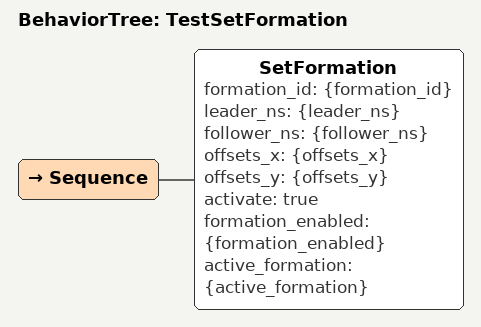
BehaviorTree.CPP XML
<root BTCPP_format="4" main_tree_to_execute="TestSetFormation">
  <BehaviorTree ID="TestSetFormation">
    <Sequence>
      <SetFormation
        formation_id="{formation_id}"
        leader_ns="{leader_ns}"
        follower_ns="{follower_ns}"
        offsets_x="{offsets_x}"
        offsets_y="{offsets_y}"
        activate="true"
        formation_enabled="{formation_enabled}"
        active_formation="{active_formation}"/>
    </Sequence>
  </BehaviorTree>
</root>
